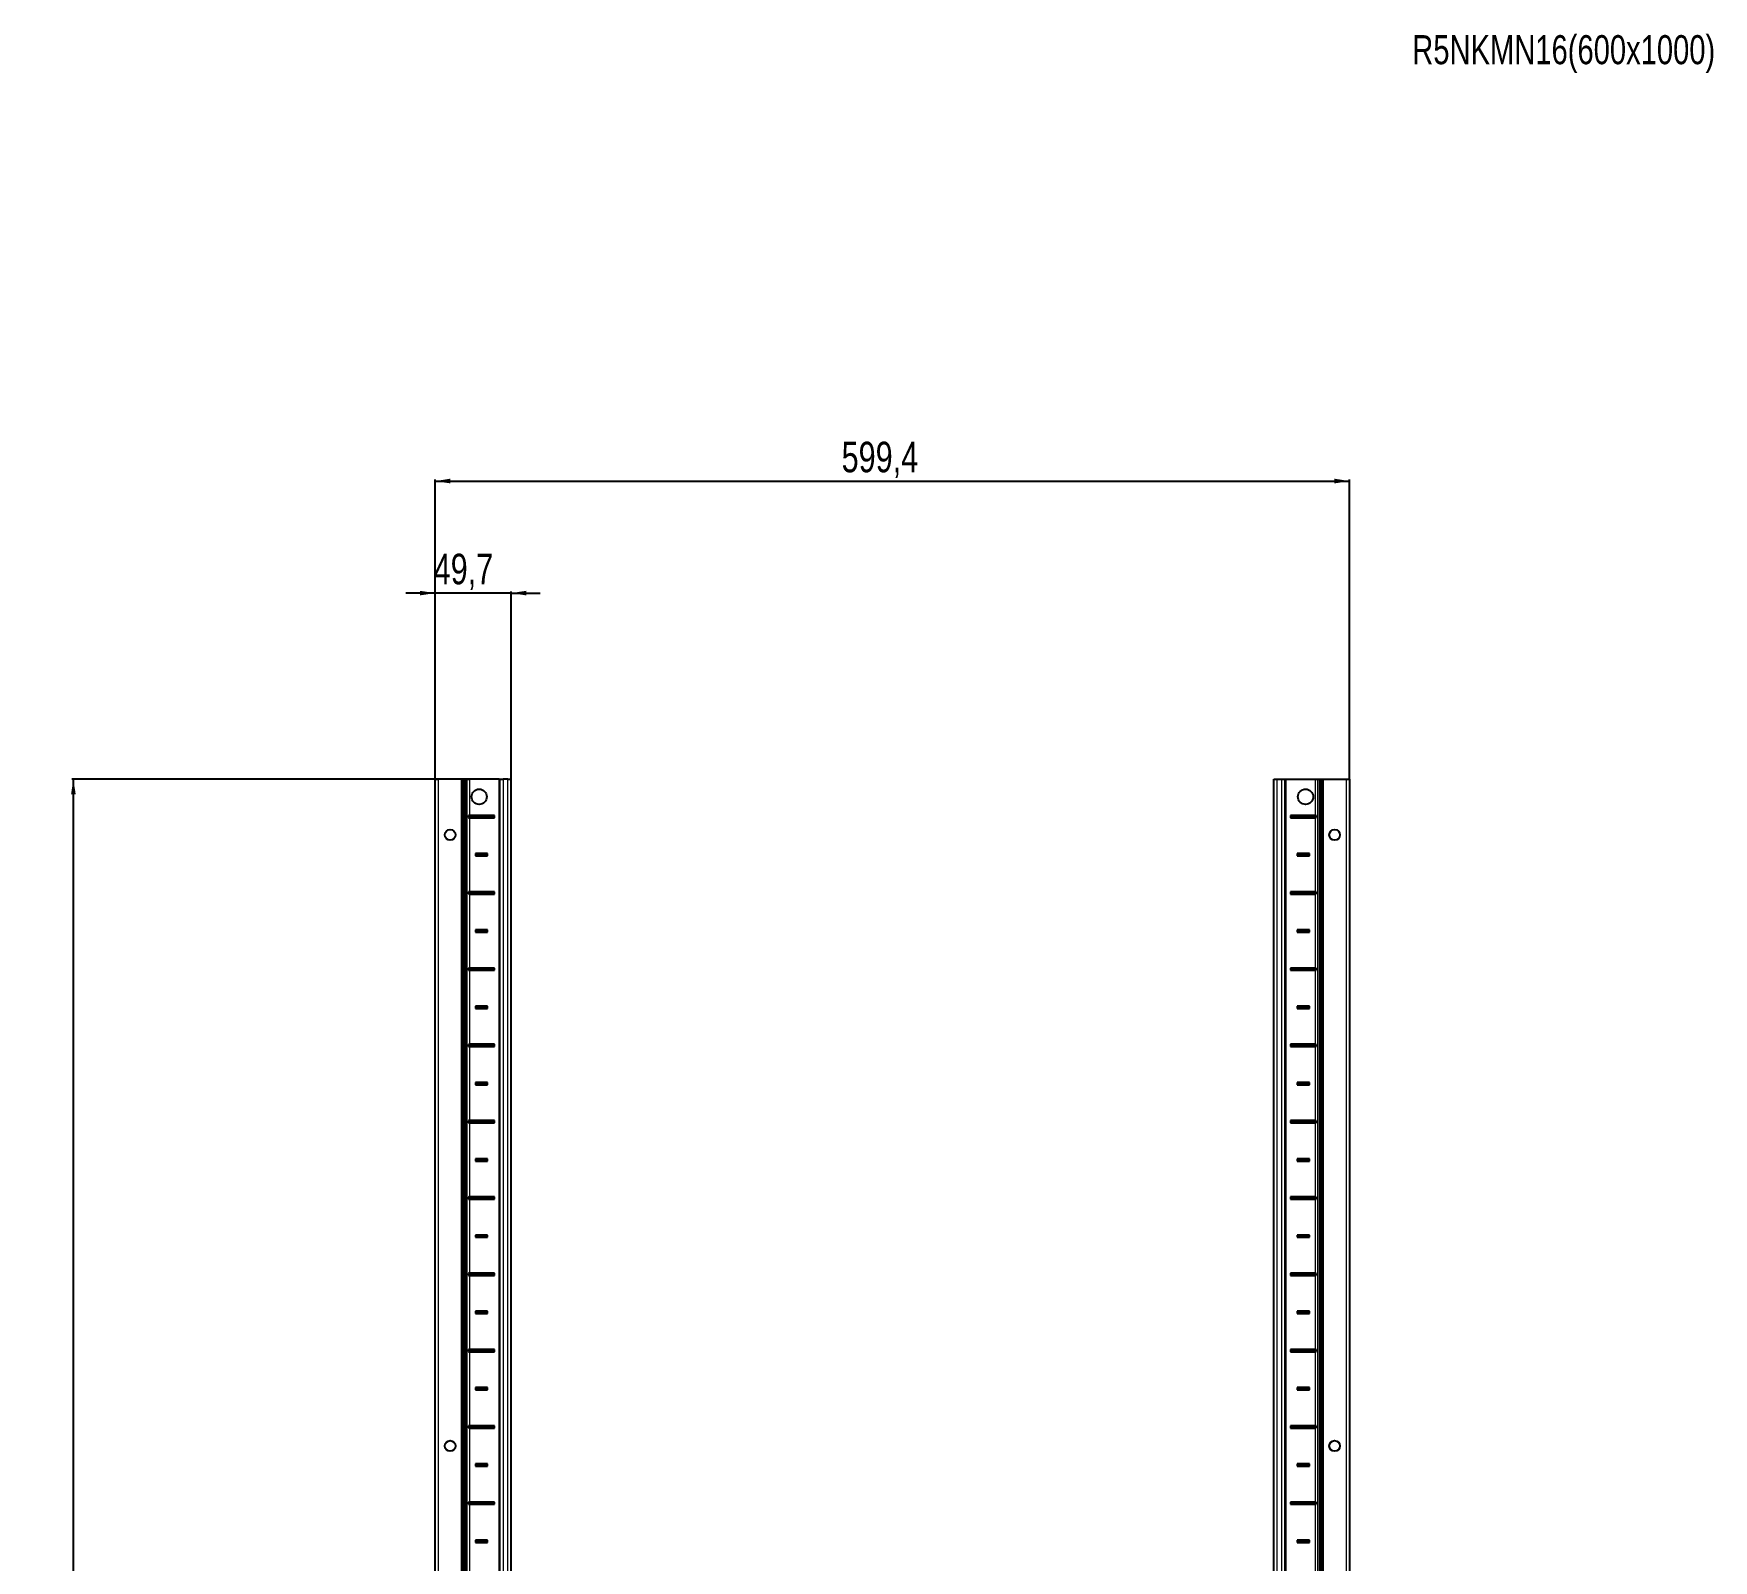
# Model space of a CAD drawing. Header units: millimetres. Extents: x -199 to 3854, y -2247 to 1507.
# Drawn here: x -199 to 902, y 135 to 1136 of the extents above; entities that cross this region are included whole.
import ezdxf

# ---------------------------------------------------------------- set-up
doc = ezdxf.new("R2010")
doc.units = ezdxf.units.MM
doc.layers.add('FORMAT', color=7, linetype='Continuous')
doc.styles.add('SLDTEXTSTYLE0', font='TXT', dxfattribs={"width": 0.75})
doc.dimstyles.new('SLDDIMSTYLE0', dxfattribs={"dimtxt": 20, "dimasz": 10, "dimexe": 0, "dimexo": 0.0625, "dimgap": 5, "dimtad": 2, "dimdec": 1, "dimrnd": 1e-09, "dimzin": 12, "dimdsep": 46, "dimtxsty": 'SLDTEXTSTYLE0', "dimsah": 1, "dimcen": 0.09, "dimadec": 0, "dimazin": 3, "dimtfac": 1, "dimtofl": 0, "dimtmove": 0, "dimatfit": 3, "dimfxl": 0, "dimfrac": 2, "dimtolj": 1, "dimtzin": 12, "dimarcsym": 0})
doc.dimstyles.new('SLDDIMSTYLE1', dxfattribs={"dimtxt": 20, "dimasz": 10, "dimexe": 0, "dimexo": 0.0625, "dimgap": 5, "dimtad": 2, "dimdec": 1, "dimrnd": 1e-09, "dimzin": 12, "dimdsep": 46, "dimtxsty": 'SLDTEXTSTYLE0', "dimsah": 1, "dimcen": 0.09, "dimadec": 0, "dimazin": 3, "dimtfac": 1, "dimtmove": 0, "dimatfit": 0, "dimfxl": 0, "dimfrac": 2, "dimtolj": 1, "dimtzin": 12, "dimarcsym": 0})

# ---------------------------------------------------------------- blocks, each defined once
blk = doc.blocks.new('_D')
at = {"layer": 'FORMAT'}
for p, q in [((86.4, 647.2), (-174.2, 647.2)), ((-173.2, 647.2), (-173.2, -851.8)), ((86.4, -851.8), (-174.2, -851.8))]:
    blk.add_line(p, q, dxfattribs=at)
for points in [[(-173.2, 647.2), (-174.7, 637.2), (-171.6, 637.2)], [(-173.2, -851.8), (-171.6, -841.8), (-174.7, -841.8)]]:
    blk.add_solid(points, dxfattribs=at)
at = {"layer": 'FORMAT', "insert": (-198.9, -131.8), "char_height": 20, "attachment_point": 1, "rotation": 90, "style": 'SLDTEXTSTYLE0'}
blk.add_mtext('1499', dxfattribs=at)
blk = doc.blocks.new('_D_1')
at = {"layer": 'FORMAT'}
for p, q in [((64, 647.2), (64, 843.6)), ((64, 842.6), (663.4, 842.6)), ((663.4, 647.2), (663.4, 843.6))]:
    blk.add_line(p, q, dxfattribs=at)
for points in [[(64, 842.6), (74, 841.1), (74, 844.2)], [(663.4, 842.6), (653.4, 844.2), (653.4, 841.1)]]:
    blk.add_solid(points, dxfattribs=at)
at = {"layer": 'FORMAT', "insert": (330.4, 868.4), "char_height": 20, "attachment_point": 1, "style": 'SLDTEXTSTYLE0'}
blk.add_mtext('599,4', dxfattribs=at)
blk = doc.blocks.new('_D_2')
at = {"layer": 'FORMAT'}
for p, q in [((64, 769.2), (44.7, 769.2)), ((64, 647.2), (64, 770.2)), ((113.7, 769.2), (64, 769.2)), ((113.7, 647.2), (113.7, 770.2)), ((113.7, 769.2), (132.9, 769.2))]:
    blk.add_line(p, q, dxfattribs=at)
for points in [[(64, 769.2), (54, 770.7), (54, 767.7)], [(113.7, 769.2), (123.7, 767.7), (123.7, 770.7)]]:
    blk.add_solid(points, dxfattribs=at)
at = {"layer": 'FORMAT', "insert": (63, 795), "char_height": 20, "attachment_point": 1, "style": 'SLDTEXTSTYLE0'}
blk.add_mtext('49,7', dxfattribs=at)

msp = doc.modelspace()

# ---------------------------------------------------------------- linework, layer by layer
at = {"color": 7, "linetype": 'Continuous', "lineweight": 25}
for p, q in [((63.98, -851.79), (63.98, 647.21)), ((63.98, 647.21), (65.98, 647.21)), ((81.33, 647.21), (65.98, 647.21)), ((81.33, 647.21), (81.98, 647.21)), ((81.98, -851.79), (81.98, 647.21)), ((81.98, 647.21), (82.56, 647.21)), ((83.77, 647.21), (82.56, 647.21)), ((83.77, -851.79), (83.77, 647.21)), ((83.8, 647.21), (83.77, 647.21)), ((83.8, -851.79), (83.8, 647.21)), ((85.01, 647.21), (83.8, 647.21)), ((85.01, 647.21), (86.42, 647.21)), ((105.83, 647.21), (86.42, 647.21)), ((105.83, 647.21), (106.48, 647.21)), ((106.48, -851.79), (106.48, 647.21)), ((106.48, 647.21), (108.48, 647.21)), ((111.68, 647.21), (108.48, 647.21)), ((111.68, 647.21), (113.68, 647.21)), ((113.68, 647.21), (113.68, -851.79)), ((613.68, -851.79), (613.68, 647.21)), ((613.68, 647.21), (615.68, 647.21)), ((615.68, 647.21), (618.88, 647.21)), ((618.88, 647.21), (620.88, 647.21)), ((620.88, 647.21), (620.88, -851.79)), ((620.88, 647.21), (621.53, 647.21)), ((621.53, 647.21), (640.93, 647.21)), ((640.93, 647.21), (642.34, 647.21)), ((642.34, 647.21), (643.55, 647.21)), ((643.55, 647.21), (643.55, -851.79)), ((643.55, 647.21), (643.58, 647.21)), ((643.58, 647.21), (643.58, -851.79)), ((643.58, 647.21), (644.79, 647.21)), ((644.79, 647.21), (645.38, 647.21)), ((645.38, 647.21), (645.38, -851.79)), ((645.38, 647.21), (646.03, 647.21)), ((646.03, 647.21), (661.38, 647.21)), ((661.38, 647.21), (663.38, 647.21)), ((663.38, 647.21), (663.38, -851.79)), ((85.93, 623.35), (85.93, 622.06)), ((86.58, 622.71), (85.93, 623.35)), ((86.58, 622.71), (85.93, 622.06)), ((102.83, 623.46), (86.42, 623.46)), ((86.42, 621.96), (102.83, 621.96)), ((102.08, 622.71), (86.58, 622.71)), ((102.08, 622.71), (102.83, 623.46)), ((102.08, 622.71), (102.83, 621.96)), ((102.83, 621.96), (102.83, 623.46)), ((625.28, 622.71), (624.53, 623.46)), ((640.93, 623.46), (624.53, 623.46)), ((624.53, 623.46), (624.53, 621.96)), ((625.28, 622.71), (624.53, 621.96)), ((624.53, 621.96), (640.93, 621.96)), ((625.28, 622.71), (640.78, 622.71)), ((640.78, 622.71), (641.42, 623.35)), ((640.78, 622.71), (641.42, 622.06)), ((641.42, 622.06), (641.42, 623.35)), ((98.33, 598.46), (90.33, 598.46)), ((90.33, 598.46), (90.33, 596.96)), ((91.08, 597.71), (90.33, 598.46)), ((91.08, 597.71), (90.33, 596.96)), ((90.33, 596.96), (98.33, 596.96)), ((97.58, 597.71), (91.08, 597.71)), ((97.58, 597.71), (98.33, 598.46)), ((97.58, 597.71), (98.33, 596.96)), ((98.33, 596.96), (98.33, 598.46)), ((637.03, 598.46), (629.03, 598.46)), ((629.03, 598.46), (629.03, 596.96)), ((629.78, 597.71), (629.03, 598.46)), ((629.78, 597.71), (629.03, 596.96)), ((629.03, 596.96), (637.03, 596.96)), ((629.78, 597.71), (636.28, 597.71)), ((636.28, 597.71), (637.03, 598.46)), ((636.28, 597.71), (637.03, 596.96)), ((637.03, 596.96), (637.03, 598.46)), ((85.93, 573.35), (85.93, 572.06)), ((86.58, 572.71), (85.93, 573.35)), ((86.58, 572.71), (85.93, 572.06)), ((102.83, 573.46), (86.42, 573.46)), ((102.08, 572.71), (86.58, 572.71)), ((102.08, 572.71), (102.83, 573.46)), ((102.08, 572.71), (102.83, 571.96)), ((102.83, 571.96), (102.83, 573.46)), ((625.28, 572.71), (624.53, 573.46)), ((640.93, 573.46), (624.53, 573.46)), ((624.53, 573.46), (624.53, 571.96)), ((625.28, 572.71), (624.53, 571.96)), ((625.28, 572.71), (640.78, 572.71)), ((640.78, 572.71), (641.42, 573.35)), ((640.78, 572.71), (641.42, 572.06)), ((641.42, 572.06), (641.42, 573.35)), ((86.42, 571.96), (102.83, 571.96)), ((624.53, 571.96), (640.93, 571.96)), ((98.33, 548.46), (90.33, 548.46)), ((90.33, 548.46), (90.33, 546.96)), ((91.08, 547.71), (90.33, 548.46)), ((91.08, 547.71), (90.33, 546.96)), ((90.33, 546.96), (98.33, 546.96)), ((97.58, 547.71), (91.08, 547.71)), ((97.58, 547.71), (98.33, 548.46)), ((97.58, 547.71), (98.33, 546.96)), ((98.33, 546.96), (98.33, 548.46)), ((637.03, 548.46), (629.03, 548.46)), ((629.03, 548.46), (629.03, 546.96)), ((629.78, 547.71), (629.03, 548.46)), ((629.78, 547.71), (629.03, 546.96)), ((629.03, 546.96), (637.03, 546.96)), ((629.78, 547.71), (636.28, 547.71)), ((636.28, 547.71), (637.03, 548.46)), ((636.28, 547.71), (637.03, 546.96)), ((637.03, 546.96), (637.03, 548.46)), ((85.93, 523.35), (85.93, 522.06)), ((86.58, 522.71), (85.93, 523.35)), ((86.58, 522.71), (85.93, 522.06)), ((102.83, 523.46), (86.42, 523.46)), ((86.42, 521.96), (102.83, 521.96)), ((102.08, 522.71), (86.58, 522.71)), ((102.08, 522.71), (102.83, 523.46)), ((102.08, 522.71), (102.83, 521.96)), ((102.83, 521.96), (102.83, 523.46)), ((640.93, 523.46), (624.53, 523.46)), ((624.53, 523.46), (624.53, 521.96)), ((625.28, 522.71), (624.53, 523.46)), ((625.28, 522.71), (624.53, 521.96)), ((624.53, 521.96), (640.93, 521.96)), ((625.28, 522.71), (640.78, 522.71)), ((640.78, 522.71), (641.42, 523.35)), ((640.78, 522.71), (641.42, 522.06)), ((641.42, 522.06), (641.42, 523.35)), ((98.33, 498.46), (90.33, 498.46)), ((90.33, 498.46), (90.33, 496.96)), ((91.08, 497.71), (90.33, 498.46)), ((91.08, 497.71), (90.33, 496.96)), ((90.33, 496.96), (98.33, 496.96)), ((97.58, 497.71), (91.08, 497.71)), ((97.58, 497.71), (98.33, 498.46)), ((97.58, 497.71), (98.33, 496.96)), ((98.33, 496.96), (98.33, 498.46)), ((637.03, 498.46), (629.03, 498.46)), ((629.03, 498.46), (629.03, 496.96)), ((629.78, 497.71), (629.03, 498.46)), ((629.78, 497.71), (629.03, 496.96)), ((629.03, 496.96), (637.03, 496.96)), ((629.78, 497.71), (636.28, 497.71)), ((636.28, 497.71), (637.03, 498.46)), ((636.28, 497.71), (637.03, 496.96)), ((637.03, 496.96), (637.03, 498.46)), ((102.83, 473.46), (86.42, 473.46)), ((102.08, 472.71), (102.83, 473.46)), ((102.83, 471.96), (102.83, 473.46)), ((640.93, 473.46), (624.53, 473.46)), ((624.53, 473.46), (624.53, 471.96)), ((625.28, 472.71), (624.53, 473.46)), ((85.93, 473.35), (85.93, 472.06)), ((86.58, 472.71), (85.93, 473.35)), ((86.58, 472.71), (85.93, 472.06)), ((86.42, 471.96), (102.83, 471.96)), ((102.08, 472.71), (86.58, 472.71)), ((102.08, 472.71), (102.83, 471.96)), ((625.28, 472.71), (624.53, 471.96)), ((624.53, 471.96), (640.93, 471.96)), ((625.28, 472.71), (640.78, 472.71)), ((640.78, 472.71), (641.42, 473.35)), ((640.78, 472.71), (641.42, 472.06)), ((641.42, 472.06), (641.42, 473.35)), ((98.33, 448.46), (90.33, 448.46)), ((90.33, 448.46), (90.33, 446.96)), ((91.08, 447.71), (90.33, 448.46)), ((91.08, 447.71), (90.33, 446.96)), ((90.33, 446.96), (98.33, 446.96)), ((97.58, 447.71), (91.08, 447.71)), ((97.58, 447.71), (98.33, 448.46)), ((97.58, 447.71), (98.33, 446.96)), ((98.33, 446.96), (98.33, 448.46)), ((637.03, 448.46), (629.03, 448.46)), ((629.03, 448.46), (629.03, 446.96)), ((629.78, 447.71), (629.03, 448.46)), ((629.78, 447.71), (629.03, 446.96)), ((629.03, 446.96), (637.03, 446.96)), ((629.78, 447.71), (636.28, 447.71)), ((636.28, 447.71), (637.03, 448.46)), ((636.28, 447.71), (637.03, 446.96)), ((637.03, 446.96), (637.03, 448.46)), ((85.93, 423.35), (85.93, 422.06)), ((86.58, 422.71), (85.93, 423.35)), ((86.58, 422.71), (85.93, 422.06)), ((102.83, 423.46), (86.42, 423.46)), ((86.42, 421.96), (102.83, 421.96)), ((102.08, 422.71), (86.58, 422.71)), ((102.08, 422.71), (102.83, 423.46)), ((102.08, 422.71), (102.83, 421.96)), ((102.83, 421.96), (102.83, 423.46)), ((640.93, 423.46), (624.53, 423.46)), ((624.53, 423.46), (624.53, 421.96)), ((625.28, 422.71), (624.53, 423.46)), ((625.28, 422.71), (624.53, 421.96)), ((624.53, 421.96), (640.93, 421.96)), ((625.28, 422.71), (640.78, 422.71)), ((640.78, 422.71), (641.42, 423.35)), ((640.78, 422.71), (641.42, 422.06)), ((641.42, 422.06), (641.42, 423.35)), ((98.33, 398.46), (90.33, 398.46)), ((90.33, 398.46), (90.33, 396.96)), ((91.08, 397.71), (90.33, 398.46)), ((91.08, 397.71), (90.33, 396.96)), ((90.33, 396.96), (98.33, 396.96)), ((97.58, 397.71), (91.08, 397.71)), ((97.58, 397.71), (98.33, 398.46)), ((97.58, 397.71), (98.33, 396.96)), ((98.33, 396.96), (98.33, 398.46)), ((637.03, 398.46), (629.03, 398.46)), ((629.03, 398.46), (629.03, 396.96)), ((629.78, 397.71), (629.03, 398.46)), ((629.78, 397.71), (629.03, 396.96)), ((629.03, 396.96), (637.03, 396.96)), ((629.78, 397.71), (636.28, 397.71)), ((636.28, 397.71), (637.03, 398.46)), ((636.28, 397.71), (637.03, 396.96)), ((637.03, 396.96), (637.03, 398.46)), ((85.93, 373.35), (85.93, 372.06)), ((86.58, 372.71), (85.93, 373.35)), ((86.58, 372.71), (85.93, 372.06)), ((102.83, 373.46), (86.42, 373.46)), ((86.42, 371.96), (102.83, 371.96)), ((102.08, 372.71), (86.58, 372.71)), ((102.08, 372.71), (102.83, 373.46)), ((102.08, 372.71), (102.83, 371.96)), ((102.83, 371.96), (102.83, 373.46)), ((640.93, 373.46), (624.53, 373.46)), ((624.53, 373.46), (624.53, 371.96)), ((625.28, 372.71), (624.53, 373.46)), ((625.28, 372.71), (624.53, 371.96)), ((624.53, 371.96), (640.93, 371.96)), ((625.28, 372.71), (640.78, 372.71)), ((640.78, 372.71), (641.42, 373.35)), ((640.78, 372.71), (641.42, 372.06)), ((641.42, 372.06), (641.42, 373.35)), ((98.33, 348.46), (90.33, 348.46)), ((90.33, 348.46), (90.33, 346.96)), ((91.08, 347.71), (90.33, 348.46)), ((91.08, 347.71), (90.33, 346.96)), ((90.33, 346.96), (98.33, 346.96)), ((97.58, 347.71), (91.08, 347.71)), ((97.58, 347.71), (98.33, 348.46)), ((97.58, 347.71), (98.33, 346.96)), ((98.33, 346.96), (98.33, 348.46)), ((637.03, 348.46), (629.03, 348.46)), ((629.03, 348.46), (629.03, 346.96)), ((629.78, 347.71), (629.03, 348.46)), ((629.78, 347.71), (629.03, 346.96)), ((629.03, 346.96), (637.03, 346.96)), ((629.78, 347.71), (636.28, 347.71)), ((636.28, 347.71), (637.03, 348.46)), ((636.28, 347.71), (637.03, 346.96)), ((637.03, 346.96), (637.03, 348.46)), ((85.93, 323.35), (85.93, 322.06)), ((86.58, 322.71), (85.93, 323.35)), ((86.58, 322.71), (85.93, 322.06)), ((102.83, 323.46), (86.42, 323.46)), ((86.42, 321.96), (102.83, 321.96)), ((102.08, 322.71), (86.58, 322.71)), ((102.08, 322.71), (102.83, 323.46)), ((102.08, 322.71), (102.83, 321.96)), ((102.83, 321.96), (102.83, 323.46)), ((640.93, 323.46), (624.53, 323.46)), ((624.53, 323.46), (624.53, 321.96)), ((625.28, 322.71), (624.53, 323.46)), ((625.28, 322.71), (624.53, 321.96)), ((624.53, 321.96), (640.93, 321.96)), ((625.28, 322.71), (640.78, 322.71)), ((640.78, 322.71), (641.42, 323.35)), ((640.78, 322.71), (641.42, 322.06)), ((641.42, 322.06), (641.42, 323.35)), ((98.33, 298.46), (90.33, 298.46)), ((90.33, 298.46), (90.33, 296.96)), ((91.08, 297.71), (90.33, 298.46)), ((91.08, 297.71), (90.33, 296.96)), ((97.58, 297.71), (91.08, 297.71)), ((97.58, 297.71), (98.33, 298.46)), ((97.58, 297.71), (98.33, 296.96)), ((98.33, 296.96), (98.33, 298.46)), ((637.03, 298.46), (629.03, 298.46)), ((629.03, 298.46), (629.03, 296.96)), ((629.78, 297.71), (629.03, 298.46)), ((629.78, 297.71), (629.03, 296.96)), ((629.78, 297.71), (636.28, 297.71)), ((636.28, 297.71), (637.03, 298.46)), ((636.28, 297.71), (637.03, 296.96)), ((637.03, 296.96), (637.03, 298.46)), ((90.33, 296.96), (98.33, 296.96)), ((629.03, 296.96), (637.03, 296.96)), ((85.93, 273.35), (85.93, 272.06)), ((86.58, 272.71), (85.93, 273.35)), ((86.58, 272.71), (85.93, 272.06)), ((102.83, 273.46), (86.42, 273.46)), ((86.42, 271.96), (102.83, 271.96)), ((102.08, 272.71), (86.58, 272.71)), ((102.08, 272.71), (102.83, 273.46)), ((102.08, 272.71), (102.83, 271.96)), ((102.83, 271.96), (102.83, 273.46)), ((640.93, 273.46), (624.53, 273.46)), ((624.53, 273.46), (624.53, 271.96)), ((625.28, 272.71), (624.53, 273.46)), ((625.28, 272.71), (624.53, 271.96)), ((624.53, 271.96), (640.93, 271.96)), ((625.28, 272.71), (640.78, 272.71)), ((640.78, 272.71), (641.42, 273.35)), ((640.78, 272.71), (641.42, 272.06)), ((641.42, 272.06), (641.42, 273.35)), ((98.33, 248.46), (90.33, 248.46)), ((90.33, 248.46), (90.33, 246.96)), ((91.08, 247.71), (90.33, 248.46)), ((91.08, 247.71), (90.33, 246.96)), ((90.33, 246.96), (98.33, 246.96)), ((97.58, 247.71), (91.08, 247.71)), ((97.58, 247.71), (98.33, 248.46)), ((97.58, 247.71), (98.33, 246.96)), ((98.33, 246.96), (98.33, 248.46)), ((637.03, 248.46), (629.03, 248.46)), ((629.03, 248.46), (629.03, 246.96)), ((629.78, 247.71), (629.03, 248.46)), ((629.78, 247.71), (629.03, 246.96)), ((629.03, 246.96), (637.03, 246.96)), ((629.78, 247.71), (636.28, 247.71)), ((636.28, 247.71), (637.03, 248.46)), ((636.28, 247.71), (637.03, 246.96)), ((637.03, 246.96), (637.03, 248.46)), ((85.93, 223.35), (85.93, 222.06)), ((86.58, 222.71), (85.93, 223.35)), ((86.58, 222.71), (85.93, 222.06)), ((102.83, 223.46), (86.42, 223.46)), ((86.42, 221.96), (102.83, 221.96)), ((102.08, 222.71), (86.58, 222.71)), ((102.08, 222.71), (102.83, 223.46)), ((102.08, 222.71), (102.83, 221.96)), ((102.83, 221.96), (102.83, 223.46)), ((640.93, 223.46), (624.53, 223.46)), ((624.53, 223.46), (624.53, 221.96)), ((625.28, 222.71), (624.53, 223.46)), ((625.28, 222.71), (624.53, 221.96)), ((624.53, 221.96), (640.93, 221.96)), ((625.28, 222.71), (640.78, 222.71)), ((640.78, 222.71), (641.42, 223.35)), ((640.78, 222.71), (641.42, 222.06)), ((641.42, 222.06), (641.42, 223.35)), ((98.33, 198.46), (90.33, 198.46)), ((90.33, 198.46), (90.33, 196.96)), ((91.08, 197.71), (90.33, 198.46)), ((97.58, 197.71), (98.33, 198.46)), ((98.33, 196.96), (98.33, 198.46)), ((637.03, 198.46), (629.03, 198.46)), ((629.03, 198.46), (629.03, 196.96)), ((629.78, 197.71), (629.03, 198.46)), ((636.28, 197.71), (637.03, 198.46)), ((637.03, 196.96), (637.03, 198.46)), ((91.08, 197.71), (90.33, 196.96)), ((90.33, 196.96), (98.33, 196.96)), ((97.58, 197.71), (91.08, 197.71)), ((97.58, 197.71), (98.33, 196.96)), ((629.78, 197.71), (629.03, 196.96)), ((629.03, 196.96), (637.03, 196.96)), ((629.78, 197.71), (636.28, 197.71)), ((636.28, 197.71), (637.03, 196.96)), ((85.93, 173.35), (85.93, 172.06)), ((86.58, 172.71), (85.93, 173.35)), ((86.58, 172.71), (85.93, 172.06)), ((102.83, 173.46), (86.42, 173.46)), ((86.42, 171.96), (102.83, 171.96)), ((102.08, 172.71), (86.58, 172.71)), ((102.08, 172.71), (102.83, 173.46)), ((102.08, 172.71), (102.83, 171.96)), ((102.83, 171.96), (102.83, 173.46)), ((640.93, 173.46), (624.53, 173.46)), ((624.53, 173.46), (624.53, 171.96)), ((625.28, 172.71), (624.53, 173.46)), ((625.28, 172.71), (624.53, 171.96)), ((624.53, 171.96), (640.93, 171.96)), ((625.28, 172.71), (640.78, 172.71)), ((640.78, 172.71), (641.42, 173.35)), ((640.78, 172.71), (641.42, 172.06)), ((641.42, 172.06), (641.42, 173.35)), ((98.33, 148.46), (90.33, 148.46)), ((90.33, 148.46), (90.33, 146.96)), ((91.08, 147.71), (90.33, 148.46)), ((91.08, 147.71), (90.33, 146.96)), ((90.33, 146.96), (98.33, 146.96)), ((97.58, 147.71), (91.08, 147.71)), ((97.58, 147.71), (98.33, 148.46)), ((97.58, 147.71), (98.33, 146.96)), ((98.33, 146.96), (98.33, 148.46)), ((637.03, 148.46), (629.03, 148.46)), ((629.03, 148.46), (629.03, 146.96)), ((629.78, 147.71), (629.03, 148.46)), ((629.78, 147.71), (629.03, 146.96)), ((629.03, 146.96), (637.03, 146.96)), ((629.78, 147.71), (636.28, 147.71)), ((636.28, 147.71), (637.03, 148.46)), ((636.28, 147.71), (637.03, 146.96)), ((637.03, 146.96), (637.03, 148.46))]:
    msp.add_line(p, q, dxfattribs=at)
at = {"color": 8, "linetype": 'Continuous', "lineweight": 18}
for p, q in [((65.98, 647.21), (65.98, -851.79)), ((81.33, -851.79), (81.33, 647.21)), ((82.56, 647.21), (82.56, -851.79)), ((85.01, -851.79), (85.01, 647.21)), ((86.42, 647.21), (86.42, 623.46)), ((105.83, -851.79), (105.83, 647.21)), ((108.48, 647.21), (108.48, -851.79)), ((111.68, -851.79), (111.68, 647.21)), ((615.68, 647.21), (615.68, -851.79)), ((618.88, -851.79), (618.88, 647.21)), ((621.53, 647.21), (621.53, -851.79)), ((640.93, 623.46), (640.93, 647.21)), ((642.34, 647.21), (642.34, -851.79)), ((644.79, -851.79), (644.79, 647.21)), ((646.03, 647.21), (646.03, -851.79)), ((661.38, -851.79), (661.38, 647.21)), ((86.42, 621.96), (86.42, 573.46)), ((640.93, 573.46), (640.93, 621.96)), ((86.42, 571.96), (86.42, 523.46)), ((640.93, 523.46), (640.93, 571.96)), ((86.42, 521.96), (86.42, 473.46)), ((640.93, 473.46), (640.93, 521.96)), ((86.42, 471.96), (86.42, 423.46)), ((640.93, 423.46), (640.93, 471.96)), ((86.42, 421.96), (86.42, 373.46)), ((640.93, 373.46), (640.93, 421.96)), ((86.42, 371.96), (86.42, 323.46)), ((640.93, 323.46), (640.93, 371.96)), ((86.42, 321.96), (86.42, 273.46)), ((640.93, 273.46), (640.93, 321.96)), ((86.42, 271.96), (86.42, 223.46)), ((640.93, 223.46), (640.93, 271.96)), ((86.42, 221.96), (86.42, 173.46)), ((640.93, 173.46), (640.93, 221.96)), ((86.42, 171.96), (86.42, 123.46)), ((640.93, 123.46), (640.93, 171.96))]:
    msp.add_line(p, q, dxfattribs=at)
at = {"color": 7, "linetype": 'Continuous', "lineweight": 25}
for centre, radius in [((92.83, 635.71), 5), ((634.53, 635.71), 5), ((73.83, 610.71), 3.5), ((653.53, 610.71), 3.5), ((73.83, 210.21), 3.5), ((653.53, 210.21), 3.5)]:
    msp.add_circle(centre, radius, dxfattribs=at)
for centre, start_param, end_param in [((86.42, 619.99), 0, 0.2482694), ((86.42, 625.42), 2.8933233, 3.1415927), ((640.93, 619.99), 6.0349159, 6.2831853), ((640.93, 625.42), 3.1415927, 3.389862), ((86.42, 569.99), 0, 0.2482694), ((640.93, 569.99), 6.0349159, 6.2831853), ((86.42, 575.42), 2.8933233, 3.1415927), ((640.93, 575.42), 3.1415927, 3.389862), ((86.42, 519.99), 0, 0.2482694), ((86.42, 525.42), 2.8933233, 3.1415927), ((640.93, 519.99), 6.0349159, 6.2831853), ((640.93, 525.42), 3.1415927, 3.389862), ((86.42, 469.99), 0, 0.2482694), ((640.93, 469.99), 6.0349159, 6.2831853), ((86.42, 475.42), 2.8933233, 3.1415927), ((640.93, 475.42), 3.1415927, 3.389862), ((86.42, 419.99), 0, 0.2482694), ((86.42, 425.42), 2.8933233, 3.1415927), ((640.93, 419.99), 6.0349159, 6.2831853), ((640.93, 425.42), 3.1415927, 3.389862), ((86.42, 369.99), 0, 0.2482694), ((86.42, 375.42), 2.8933233, 3.1415927), ((640.93, 369.99), 6.0349159, 6.2831853), ((640.93, 375.42), 3.1415927, 3.389862), ((86.42, 319.99), 0, 0.2482694), ((86.42, 325.42), 2.8933233, 3.1415927), ((640.93, 319.99), 6.0349159, 6.2831853), ((640.93, 325.42), 3.1415927, 3.389862), ((86.42, 269.99), 0, 0.2482694), ((86.42, 275.42), 2.8933233, 3.1415927), ((640.93, 269.99), 6.0349159, 6.2831853), ((640.93, 275.42), 3.1415927, 3.389862), ((86.42, 219.99), 0, 0.2482694), ((86.42, 225.42), 2.8933233, 3.1415927), ((640.93, 219.99), 6.0349159, 6.2831853), ((640.93, 225.42), 3.1415927, 3.389862), ((86.42, 169.99), 0, 0.2482694), ((86.42, 175.42), 2.8933233, 3.1415927), ((640.93, 169.99), 6.0349159, 6.2831853), ((640.93, 175.42), 3.1415927, 3.389862)]:
    msp.add_ellipse(centre, major_axis=(0, 3.46), ratio=0.5773503, start_param=start_param, end_param=end_param, dxfattribs=at)

# ---------------------------------------------------------------- texts
at = {"layer": 'FORMAT', "insert": (704.43, 1134.9), "char_height": 19.05, "attachment_point": 1, "style": 'SLDTEXTSTYLE0'}
msp.add_mtext('R5NKMN16(600x1000)', dxfattribs=at)

# ---------------------------------------------------------------- dimensions: what is measured, and where the dimension line sits
at = {"layer": 'FORMAT'}
for base, p1, p2, angle, picture, middle in [((663.38, 842.62), (63.98, 647.21), (663.38, 647.21), 0, '_D_1', (363.68, 842.62)), ((-173.15, -851.79), (86.42, 647.21), (86.42, -851.79), 90, '_D', (-173.15, -102.29))]:
    dim = msp.add_linear_dim(base=base, p1=p1, p2=p2, angle=angle, dimstyle='SLDDIMSTYLE0', dxfattribs=at)
    dim.commit()
    dim.dimension.update_dxf_attribs({"geometry": picture, "text_midpoint": middle, "dimtype": 160})
dim = msp.add_linear_dim(base=(63.98, 769.21), p1=(113.68, 647.21), p2=(63.98, 647.21), dimstyle='SLDDIMSTYLE1', dxfattribs=at)
dim.commit()
dim.dimension.update_dxf_attribs({"geometry": '_D_2', "text_midpoint": (88.83, 769.21), "dimtype": 160})

doc.saveas('drawing.dxf')
